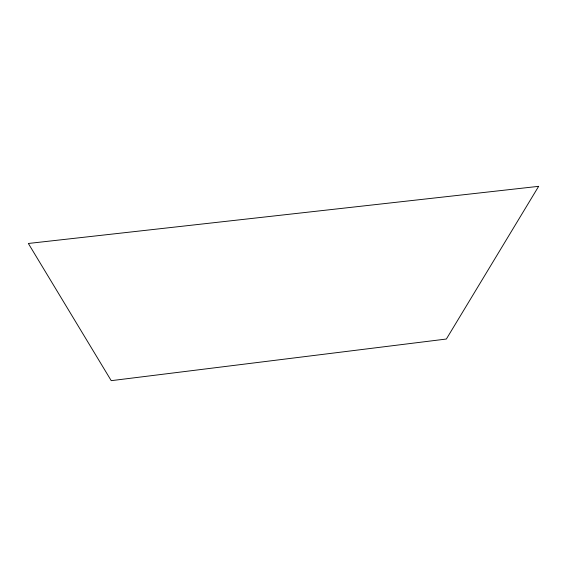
<?xml version="1.0" encoding="UTF-8"?>
<svg xmlns="http://www.w3.org/2000/svg" width="567" height="567" viewBox="0 0 567 567"><rect width="100%" height="100%" fill="white"/><g stroke="black" fill="none" stroke-linecap="round" stroke-linejoin="round"><path stroke-width="0.85" d="M538.65 186.337L446.364 339.031L111.231 380.663L28.35 243.47L538.65 186.337"/></g></svg>
